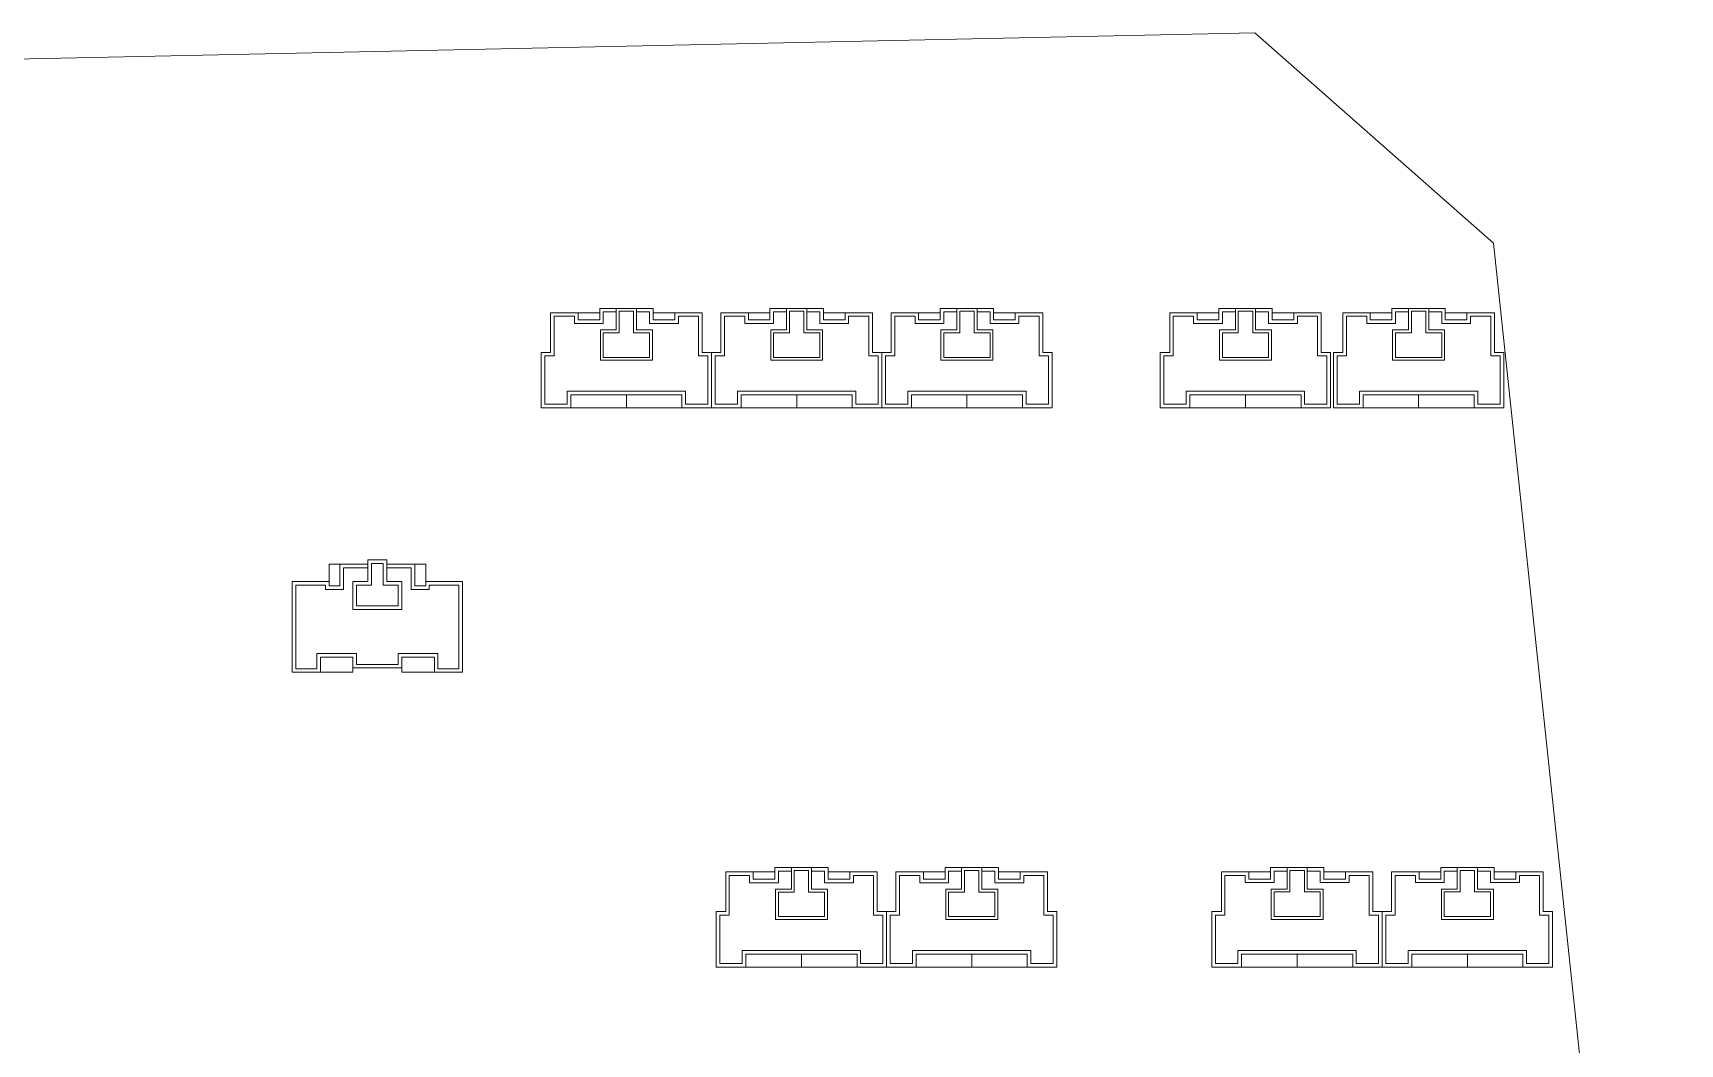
# Model space of a CAD drawing. Extents: x 65861 to 180383, y -19954 to 24543.
# Drawn here: x 123387 to 125670, y -15457 to -14055 of the extents above; entities that cross this region are included whole.
import ezdxf

# ---------------------------------------------------------------- set-up
doc = ezdxf.new("R2010")
doc.units = 0
doc.header["$LTSCALE"] = 1000
doc.header["$MEASUREMENT"] = 0
doc.layers.add('140', color=2, linetype='Continuous', lineweight=5)

msp = doc.modelspace()

# ---------------------------------------------------------------- linework, layer by layer
at = {"layer": '140', "color": 7}
for p, q in [((125080.4, -14055.4), (120892.4, -14143.3)), ((125411.3, -14346.9), (125080.4, -14055.4)), ((125669.7, -16784.7), (125411.3, -14346.9)), ((124104.4, -14443.1), (124142.4, -14443.1)), ((124104.4, -14498.1), (124104.4, -14443.1)), ((124109.4, -14448.1), (124137.4, -14448.1)), ((124109.4, -14503.1), (124109.4, -14448.1)), ((124137.4, -14448.1), (124137.4, -14458.1)), ((124140.4, -14443.1), (124142.4, -14443.1)), ((124142.4, -14443.1), (124172.4, -14443.1)), ((124142.4, -14443.1), (124142.4, -14453.1)), ((124172.4, -14437.1), (124246.4, -14437.1)), ((124172.4, -14453.1), (124172.4, -14437.1)), ((124177.4, -14442.1), (124195.4, -14442.1)), ((124177.4, -14458.1), (124177.4, -14442.1)), ((124195.4, -14437.1), (124195.4, -14467.1)), ((124219.4, -14441.1), (124199.4, -14441.1)), ((124199.4, -14441.1), (124199.4, -14471.1)), ((124219.4, -14471.1), (124219.4, -14441.1)), ((124223.4, -14467.1), (124223.4, -14437.1)), ((124223.4, -14442.1), (124241.4, -14442.1)), ((124241.4, -14442.1), (124241.4, -14458.1)), ((124246.4, -14437.1), (124246.4, -14453.1)), ((124276.4, -14443.1), (124246.4, -14443.1)), ((124276.4, -14443.1), (124314.4, -14443.1)), ((124276.4, -14453.1), (124276.4, -14443.1)), ((124281.4, -14448.1), (124309.4, -14448.1)), ((124281.4, -14458.1), (124281.4, -14448.1)), ((124309.4, -14448.1), (124309.4, -14503.1)), ((124314.4, -14443.1), (124314.4, -14498.1)), ((124340.4, -14443.1), (124378.4, -14443.1)), ((124340.4, -14498.1), (124340.4, -14443.1)), ((124345.4, -14448.1), (124373.4, -14448.1)), ((124345.4, -14503.1), (124345.4, -14448.1)), ((124373.4, -14448.1), (124373.4, -14458.1)), ((124376.4, -14443.1), (124378.4, -14443.1)), ((124378.4, -14443.1), (124408.4, -14443.1)), ((124378.4, -14443.1), (124378.4, -14453.1)), ((124408.4, -14437.1), (124482.4, -14437.1)), ((124408.4, -14453.1), (124408.4, -14437.1)), ((124413.4, -14442.1), (124431.4, -14442.1)), ((124413.4, -14458.1), (124413.4, -14442.1)), ((124431.4, -14437.1), (124431.4, -14467.1)), ((124455.4, -14441.1), (124435.4, -14441.1)), ((124435.4, -14441.1), (124435.4, -14471.1)), ((124455.4, -14471.1), (124455.4, -14441.1)), ((124459.4, -14467.1), (124459.4, -14437.1)), ((124459.4, -14442.1), (124477.4, -14442.1)), ((124477.4, -14442.1), (124477.4, -14458.1)), ((124482.4, -14437.1), (124482.4, -14453.1)), ((124512.4, -14443.1), (124482.4, -14443.1)), ((124512.4, -14443.1), (124550.4, -14443.1)), ((124512.4, -14453.1), (124512.4, -14443.1)), ((124517.4, -14448.1), (124545.4, -14448.1)), ((124517.4, -14458.1), (124517.4, -14448.1)), ((124545.4, -14448.1), (124545.4, -14503.1)), ((124550.4, -14443.1), (124550.4, -14498.1)), ((124576.4, -14443.1), (124614.4, -14443.1)), ((124576.4, -14498.1), (124576.4, -14443.1)), ((124581.4, -14448.1), (124609.4, -14448.1)), ((124581.4, -14503.1), (124581.4, -14448.1)), ((124609.4, -14448.1), (124609.4, -14458.1)), ((124612.4, -14443.1), (124614.4, -14443.1)), ((124614.4, -14443.1), (124644.4, -14443.1)), ((124614.4, -14443.1), (124614.4, -14453.1)), ((124644.4, -14437.1), (124718.4, -14437.1)), ((124644.4, -14453.1), (124644.4, -14437.1)), ((124649.4, -14442.1), (124667.4, -14442.1)), ((124649.4, -14458.1), (124649.4, -14442.1)), ((124667.4, -14437.1), (124667.4, -14467.1)), ((124691.4, -14441.1), (124671.4, -14441.1)), ((124671.4, -14441.1), (124671.4, -14471.1)), ((124691.4, -14471.1), (124691.4, -14441.1)), ((124695.4, -14467.1), (124695.4, -14437.1)), ((124695.4, -14442.1), (124713.4, -14442.1)), ((124713.4, -14442.1), (124713.4, -14458.1)), ((124718.4, -14437.1), (124718.4, -14453.1)), ((124748.4, -14443.1), (124718.4, -14443.1)), ((124748.4, -14443.1), (124786.4, -14443.1)), ((124748.4, -14453.1), (124748.4, -14443.1)), ((124753.4, -14448.1), (124781.4, -14448.1)), ((124753.4, -14458.1), (124753.4, -14448.1)), ((124781.4, -14448.1), (124781.4, -14503.1)), ((124786.4, -14443.1), (124786.4, -14498.1)), ((124962.4, -14443.1), (125000.4, -14443.1)), ((124962.4, -14498.1), (124962.4, -14443.1)), ((124967.4, -14448.1), (124995.4, -14448.1)), ((124967.4, -14503.1), (124967.4, -14448.1)), ((124995.4, -14448.1), (124995.4, -14458.1)), ((124998.4, -14443.1), (125000.4, -14443.1)), ((125000.4, -14443.1), (125030.4, -14443.1)), ((125000.4, -14443.1), (125000.4, -14453.1)), ((125030.4, -14437.1), (125104.4, -14437.1)), ((125030.4, -14453.1), (125030.4, -14437.1)), ((125035.4, -14442.1), (125053.4, -14442.1)), ((125035.4, -14458.1), (125035.4, -14442.1)), ((125053.4, -14437.1), (125053.4, -14467.1)), ((125077.4, -14441.1), (125057.4, -14441.1)), ((125057.4, -14441.1), (125057.4, -14471.1)), ((125077.4, -14471.1), (125077.4, -14441.1)), ((125081.4, -14467.1), (125081.4, -14437.1)), ((125081.4, -14442.1), (125099.4, -14442.1)), ((125099.4, -14442.1), (125099.4, -14458.1)), ((125104.4, -14437.1), (125104.4, -14453.1)), ((125134.4, -14443.1), (125104.4, -14443.1)), ((125134.4, -14443.1), (125172.4, -14443.1)), ((125134.4, -14453.1), (125134.4, -14443.1)), ((125139.4, -14448.1), (125167.4, -14448.1)), ((125139.4, -14458.1), (125139.4, -14448.1)), ((125167.4, -14448.1), (125167.4, -14503.1)), ((125172.4, -14443.1), (125172.4, -14498.1)), ((125202.4, -14443.1), (125240.4, -14443.1)), ((125202.4, -14498.1), (125202.4, -14443.1)), ((125207.4, -14448.1), (125235.4, -14448.1)), ((125207.4, -14503.1), (125207.4, -14448.1)), ((125235.4, -14448.1), (125235.4, -14458.1)), ((125238.4, -14443.1), (125240.4, -14443.1)), ((125240.4, -14443.1), (125270.4, -14443.1)), ((125240.4, -14443.1), (125240.4, -14453.1)), ((125270.4, -14437.1), (125344.4, -14437.1)), ((125270.4, -14453.1), (125270.4, -14437.1)), ((125275.4, -14442.1), (125293.4, -14442.1)), ((125275.4, -14458.1), (125275.4, -14442.1)), ((125293.4, -14437.1), (125293.4, -14467.1)), ((125317.4, -14441.1), (125297.4, -14441.1)), ((125297.4, -14441.1), (125297.4, -14471.1)), ((125317.4, -14471.1), (125317.4, -14441.1)), ((125321.4, -14467.1), (125321.4, -14437.1)), ((125321.4, -14442.1), (125339.4, -14442.1)), ((125339.4, -14442.1), (125339.4, -14458.1)), ((125344.4, -14437.1), (125344.4, -14453.1)), ((125374.4, -14443.1), (125344.4, -14443.1)), ((125374.4, -14443.1), (125412.4, -14443.1)), ((125374.4, -14453.1), (125374.4, -14443.1)), ((125379.4, -14448.1), (125407.4, -14448.1)), ((125379.4, -14458.1), (125379.4, -14448.1)), ((125407.4, -14448.1), (125407.4, -14503.1)), ((125412.4, -14443.1), (125412.4, -14498.1)), ((124137.4, -14458.1), (124177.4, -14458.1)), ((124142.4, -14453.1), (124172.4, -14453.1)), ((124173.4, -14467.1), (124173.4, -14509.1)), ((124195.4, -14467.1), (124173.4, -14467.1)), ((124177.4, -14471.1), (124177.4, -14505.1)), ((124199.4, -14471.1), (124177.4, -14471.1)), ((124241.4, -14471.1), (124219.4, -14471.1)), ((124245.4, -14467.1), (124223.4, -14467.1)), ((124241.4, -14458.1), (124281.4, -14458.1)), ((124241.4, -14505.1), (124241.4, -14471.1)), ((124245.4, -14509.1), (124245.4, -14467.1)), ((124246.4, -14453.1), (124276.4, -14453.1)), ((124373.4, -14458.1), (124413.4, -14458.1)), ((124378.4, -14453.1), (124408.4, -14453.1)), ((124409.4, -14467.1), (124409.4, -14509.1)), ((124431.4, -14467.1), (124409.4, -14467.1)), ((124413.4, -14471.1), (124413.4, -14505.1)), ((124435.4, -14471.1), (124413.4, -14471.1)), ((124477.4, -14471.1), (124455.4, -14471.1)), ((124481.4, -14467.1), (124459.4, -14467.1)), ((124477.4, -14458.1), (124517.4, -14458.1)), ((124477.4, -14505.1), (124477.4, -14471.1)), ((124481.4, -14509.1), (124481.4, -14467.1)), ((124482.4, -14453.1), (124512.4, -14453.1)), ((124609.4, -14458.1), (124649.4, -14458.1)), ((124614.4, -14453.1), (124644.4, -14453.1)), ((124645.4, -14467.1), (124645.4, -14509.1)), ((124667.4, -14467.1), (124645.4, -14467.1)), ((124649.4, -14471.1), (124649.4, -14505.1)), ((124671.4, -14471.1), (124649.4, -14471.1)), ((124713.4, -14471.1), (124691.4, -14471.1)), ((124717.4, -14467.1), (124695.4, -14467.1)), ((124713.4, -14458.1), (124753.4, -14458.1)), ((124713.4, -14505.1), (124713.4, -14471.1)), ((124717.4, -14509.1), (124717.4, -14467.1)), ((124718.4, -14453.1), (124748.4, -14453.1)), ((124995.4, -14458.1), (125035.4, -14458.1)), ((125000.4, -14453.1), (125030.4, -14453.1)), ((125031.4, -14467.1), (125031.4, -14509.1)), ((125053.4, -14467.1), (125031.4, -14467.1)), ((125035.4, -14471.1), (125035.4, -14505.1)), ((125057.4, -14471.1), (125035.4, -14471.1)), ((125099.4, -14471.1), (125077.4, -14471.1)), ((125103.4, -14467.1), (125081.4, -14467.1)), ((125099.4, -14458.1), (125139.4, -14458.1)), ((125099.4, -14505.1), (125099.4, -14471.1)), ((125103.4, -14509.1), (125103.4, -14467.1)), ((125104.4, -14453.1), (125134.4, -14453.1)), ((125235.4, -14458.1), (125275.4, -14458.1)), ((125240.4, -14453.1), (125270.4, -14453.1)), ((125271.4, -14467.1), (125271.4, -14509.1)), ((125293.4, -14467.1), (125271.4, -14467.1)), ((125275.4, -14471.1), (125275.4, -14505.1)), ((125297.4, -14471.1), (125275.4, -14471.1)), ((125339.4, -14471.1), (125317.4, -14471.1)), ((125343.4, -14467.1), (125321.4, -14467.1)), ((125339.4, -14458.1), (125379.4, -14458.1)), ((125339.4, -14505.1), (125339.4, -14471.1)), ((125343.4, -14509.1), (125343.4, -14467.1)), ((125344.4, -14453.1), (125374.4, -14453.1)), ((124091.4, -14498.1), (124104.4, -14498.1)), ((124091.4, -14575.1), (124091.4, -14498.1)), ((124096.4, -14503.1), (124109.4, -14503.1)), ((124096.4, -14570.1), (124096.4, -14503.1)), ((124173.4, -14508.1), (124173.4, -14509.1)), ((124173.4, -14509.1), (124245.4, -14509.1)), ((124177.4, -14505.1), (124241.4, -14505.1)), ((124244.4, -14509.1), (124245.4, -14509.1)), ((124309.4, -14503.1), (124322.4, -14503.1)), ((124314.4, -14498.1), (124327.4, -14498.1)), ((124322.4, -14503.1), (124322.4, -14570.1)), ((124327.4, -14498.1), (124327.4, -14575.1)), ((124327.4, -14498.1), (124340.4, -14498.1)), ((124327.4, -14575.1), (124327.4, -14498.1)), ((124332.4, -14503.1), (124345.4, -14503.1)), ((124332.4, -14570.1), (124332.4, -14503.1)), ((124409.4, -14508.1), (124409.4, -14509.1)), ((124409.4, -14509.1), (124481.4, -14509.1)), ((124413.4, -14505.1), (124477.4, -14505.1)), ((124480.4, -14509.1), (124481.4, -14509.1)), ((124545.4, -14503.1), (124558.4, -14503.1)), ((124550.4, -14498.1), (124563.4, -14498.1)), ((124558.4, -14503.1), (124558.4, -14570.1)), ((124563.4, -14498.1), (124563.4, -14575.1)), ((124563.4, -14498.1), (124576.4, -14498.1)), ((124563.4, -14575.1), (124563.4, -14498.1)), ((124568.4, -14503.1), (124581.4, -14503.1)), ((124568.4, -14570.1), (124568.4, -14503.1)), ((124645.4, -14508.1), (124645.4, -14509.1)), ((124645.4, -14509.1), (124717.4, -14509.1)), ((124649.4, -14505.1), (124713.4, -14505.1)), ((124716.4, -14509.1), (124717.4, -14509.1)), ((124781.4, -14503.1), (124794.4, -14503.1)), ((124786.4, -14498.1), (124799.4, -14498.1)), ((124794.4, -14503.1), (124794.4, -14570.1)), ((124799.4, -14498.1), (124799.4, -14575.1)), ((124949.4, -14498.1), (124962.4, -14498.1)), ((124949.4, -14575.1), (124949.4, -14498.1)), ((124954.4, -14503.1), (124967.4, -14503.1)), ((124954.4, -14570.1), (124954.4, -14503.1)), ((125031.4, -14508.1), (125031.4, -14509.1)), ((125031.4, -14509.1), (125103.4, -14509.1)), ((125035.4, -14505.1), (125099.4, -14505.1)), ((125102.4, -14509.1), (125103.4, -14509.1)), ((125167.4, -14503.1), (125180.4, -14503.1)), ((125172.4, -14498.1), (125185.4, -14498.1)), ((125180.4, -14503.1), (125180.4, -14570.1)), ((125185.4, -14498.1), (125185.4, -14575.1)), ((125189.4, -14498.1), (125202.4, -14498.1)), ((125189.4, -14575.1), (125189.4, -14498.1)), ((125194.4, -14503.1), (125207.4, -14503.1)), ((125194.4, -14570.1), (125194.4, -14503.1)), ((125271.4, -14508.1), (125271.4, -14509.1)), ((125271.4, -14509.1), (125343.4, -14509.1)), ((125275.4, -14505.1), (125339.4, -14505.1)), ((125342.4, -14509.1), (125343.4, -14509.1)), ((125407.4, -14503.1), (125420.4, -14503.1)), ((125412.4, -14498.1), (125425.4, -14498.1)), ((125420.4, -14503.1), (125420.4, -14570.1)), ((125425.4, -14498.1), (125425.4, -14575.1)), ((124127.4, -14552.1), (124127.4, -14570.1)), ((124209.4, -14552.1), (124127.4, -14552.1)), ((124132.4, -14557.1), (124132.4, -14575.1)), ((124209.4, -14557.1), (124132.4, -14557.1)), ((124291.4, -14552.1), (124209.4, -14552.1)), ((124286.4, -14557.1), (124209.4, -14557.1)), ((124209.4, -14557.1), (124209.4, -14575.1)), ((124286.4, -14575.1), (124286.4, -14557.1)), ((124291.4, -14570.1), (124291.4, -14552.1)), ((124363.4, -14552.1), (124363.4, -14570.1)), ((124445.4, -14552.1), (124363.4, -14552.1)), ((124368.4, -14557.1), (124368.4, -14575.1)), ((124445.4, -14557.1), (124368.4, -14557.1)), ((124527.4, -14552.1), (124445.4, -14552.1)), ((124522.4, -14557.1), (124445.4, -14557.1)), ((124445.4, -14557.1), (124445.4, -14575.1)), ((124522.4, -14575.1), (124522.4, -14557.1)), ((124527.4, -14570.1), (124527.4, -14552.1)), ((124599.4, -14552.1), (124599.4, -14570.1)), ((124681.4, -14552.1), (124599.4, -14552.1)), ((124604.4, -14557.1), (124604.4, -14575.1)), ((124681.4, -14557.1), (124604.4, -14557.1)), ((124763.4, -14552.1), (124681.4, -14552.1)), ((124758.4, -14557.1), (124681.4, -14557.1)), ((124681.4, -14557.1), (124681.4, -14575.1)), ((124758.4, -14575.1), (124758.4, -14557.1)), ((124763.4, -14570.1), (124763.4, -14552.1)), ((124985.4, -14552.1), (124985.4, -14570.1)), ((125067.4, -14552.1), (124985.4, -14552.1)), ((124990.4, -14557.1), (124990.4, -14575.1)), ((125067.4, -14557.1), (124990.4, -14557.1)), ((125149.4, -14552.1), (125067.4, -14552.1)), ((125144.4, -14557.1), (125067.4, -14557.1)), ((125067.4, -14557.1), (125067.4, -14575.1)), ((125144.4, -14575.1), (125144.4, -14557.1)), ((125149.4, -14570.1), (125149.4, -14552.1)), ((125225.4, -14552.1), (125225.4, -14570.1)), ((125307.4, -14552.1), (125225.4, -14552.1)), ((125230.4, -14557.1), (125230.4, -14575.1)), ((125307.4, -14557.1), (125230.4, -14557.1)), ((125389.4, -14552.1), (125307.4, -14552.1)), ((125384.4, -14557.1), (125307.4, -14557.1)), ((125307.4, -14557.1), (125307.4, -14575.1)), ((125384.4, -14575.1), (125384.4, -14557.1)), ((125389.4, -14570.1), (125389.4, -14552.1)), ((124132.4, -14575.1), (124091.4, -14575.1)), ((124127.4, -14570.1), (124096.4, -14570.1)), ((124209.4, -14575.1), (124132.4, -14575.1)), ((124209.4, -14575.1), (124286.4, -14575.1)), ((124327.4, -14575.1), (124286.4, -14575.1)), ((124322.4, -14570.1), (124291.4, -14570.1)), ((124368.4, -14575.1), (124327.4, -14575.1)), ((124363.4, -14570.1), (124332.4, -14570.1)), ((124445.4, -14575.1), (124368.4, -14575.1)), ((124445.4, -14575.1), (124522.4, -14575.1)), ((124563.4, -14575.1), (124522.4, -14575.1)), ((124558.4, -14570.1), (124527.4, -14570.1)), ((124604.4, -14575.1), (124563.4, -14575.1)), ((124599.4, -14570.1), (124568.4, -14570.1)), ((124681.4, -14575.1), (124604.4, -14575.1)), ((124681.4, -14575.1), (124758.4, -14575.1)), ((124799.4, -14575.1), (124758.4, -14575.1)), ((124794.4, -14570.1), (124763.4, -14570.1)), ((124990.4, -14575.1), (124949.4, -14575.1)), ((124985.4, -14570.1), (124954.4, -14570.1)), ((125067.4, -14575.1), (124990.4, -14575.1)), ((125067.4, -14575.1), (125144.4, -14575.1)), ((125185.4, -14575.1), (125144.4, -14575.1)), ((125180.4, -14570.1), (125149.4, -14570.1)), ((125230.4, -14575.1), (125189.4, -14575.1)), ((125225.4, -14570.1), (125194.4, -14570.1)), ((125307.4, -14575.1), (125230.4, -14575.1)), ((125307.4, -14575.1), (125384.4, -14575.1)), ((125425.4, -14575.1), (125384.4, -14575.1)), ((125420.4, -14570.1), (125389.4, -14570.1)), ((123797.2, -14791.6), (123812.2, -14791.6)), ((123797.2, -14815.6), (123797.2, -14791.6)), ((123812.2, -14791.6), (123812.2, -14821.6)), ((123851.2, -14791.6), (123812.2, -14791.6)), ((123851.2, -14785.6), (123851.2, -14791.6)), ((123877.2, -14785.6), (123851.2, -14785.6)), ((123851.2, -14791.6), (123851.2, -14815.6)), ((123856.2, -14790.6), (123856.2, -14791.6)), ((123872.2, -14790.6), (123856.2, -14790.6)), ((123856.2, -14791.6), (123856.2, -14820.6)), ((123872.2, -14820.6), (123872.2, -14790.6)), ((123877.2, -14791.6), (123877.2, -14785.6)), ((123877.2, -14815.6), (123877.2, -14785.6)), ((123916.2, -14791.6), (123877.2, -14791.6)), ((123931.2, -14791.6), (123916.2, -14791.6)), ((123916.2, -14821.6), (123916.2, -14791.6)), ((123931.2, -14815.6), (123931.2, -14791.6)), ((123746.2, -14815.6), (123746.2, -14941.6)), ((123779.2, -14815.6), (123746.2, -14815.6)), ((123797.2, -14815.6), (123779.2, -14815.6)), ((123797.2, -14821.6), (123797.2, -14815.6)), ((123817.2, -14796.6), (123817.2, -14826.6)), ((123851.2, -14796.6), (123817.2, -14796.6)), ((123830.2, -14815.6), (123830.2, -14854.6)), ((123851.2, -14815.6), (123830.2, -14815.6)), ((123911.2, -14796.6), (123877.2, -14796.6)), ((123898.2, -14815.6), (123877.2, -14815.6)), ((123898.2, -14854.6), (123898.2, -14815.6)), ((123911.2, -14826.6), (123911.2, -14796.6)), ((123931.2, -14815.6), (123931.2, -14821.6)), ((123949.2, -14815.6), (123931.2, -14815.6)), ((123982.2, -14815.6), (123949.2, -14815.6)), ((123982.2, -14941.6), (123982.2, -14815.6)), ((123751.2, -14820.6), (123751.2, -14936.6)), ((123779.2, -14820.6), (123751.2, -14820.6)), ((123792.2, -14820.6), (123779.2, -14820.6)), ((123792.2, -14826.6), (123792.2, -14820.6)), ((123817.2, -14826.6), (123792.2, -14826.6)), ((123812.2, -14821.6), (123797.2, -14821.6)), ((123835.2, -14820.6), (123835.2, -14849.6)), ((123856.2, -14820.6), (123835.2, -14820.6)), ((123893.2, -14820.6), (123872.2, -14820.6)), ((123893.2, -14849.6), (123893.2, -14820.6)), ((123936.2, -14826.6), (123911.2, -14826.6)), ((123931.2, -14821.6), (123916.2, -14821.6)), ((123936.2, -14820.6), (123936.2, -14826.6)), ((123949.2, -14820.6), (123936.2, -14820.6)), ((123977.2, -14820.6), (123949.2, -14820.6)), ((123977.2, -14936.6), (123977.2, -14820.6)), ((123830.2, -14854.6), (123898.2, -14854.6)), ((123835.2, -14849.6), (123893.2, -14849.6)), ((123780.2, -14915.6), (123835.2, -14915.6)), ((123780.2, -14936.6), (123780.2, -14915.6)), ((123785.2, -14920.6), (123830.2, -14920.6)), ((123785.2, -14941.6), (123785.2, -14920.6)), ((123830.2, -14920.6), (123830.2, -14935.6)), ((123835.2, -14915.6), (123835.2, -14930.6)), ((123893.2, -14915.6), (123948.2, -14915.6)), ((123893.2, -14930.6), (123893.2, -14915.6)), ((123898.2, -14920.6), (123943.2, -14920.6)), ((123898.2, -14935.6), (123898.2, -14920.6)), ((123943.2, -14920.6), (123943.2, -14941.6)), ((123948.2, -14915.6), (123948.2, -14936.6)), ((123746.2, -14941.6), (123785.2, -14941.6)), ((123751.2, -14936.6), (123780.2, -14936.6)), ((123785.2, -14941.6), (123830.2, -14941.6)), ((123830.2, -14941.6), (123830.2, -14935.6)), ((123830.2, -14935.6), (123864.2, -14935.6)), ((123835.2, -14930.6), (123864.2, -14930.6)), ((123864.2, -14930.6), (123893.2, -14930.6)), ((123864.2, -14935.6), (123898.2, -14935.6)), ((123898.2, -14941.6), (123898.2, -14935.6)), ((123943.2, -14941.6), (123898.2, -14941.6)), ((123943.2, -14941.6), (123982.2, -14941.6)), ((123948.2, -14936.6), (123977.2, -14936.6)), ((124347, -15218.3), (124385, -15218.3)), ((124347, -15273.3), (124347, -15218.3)), ((124352, -15223.3), (124380, -15223.3)), ((124352, -15278.3), (124352, -15223.3)), ((124380, -15223.3), (124380, -15233.3)), ((124383, -15218.3), (124385, -15218.3)), ((124385, -15218.3), (124415, -15218.3)), ((124385, -15218.3), (124385, -15228.3)), ((124415, -15212.3), (124489, -15212.3)), ((124415, -15228.3), (124415, -15212.3)), ((124420, -15217.3), (124438, -15217.3)), ((124420, -15233.3), (124420, -15217.3)), ((124438, -15212.3), (124438, -15242.3)), ((124462, -15216.3), (124442, -15216.3)), ((124442, -15216.3), (124442, -15246.3)), ((124462, -15246.3), (124462, -15216.3)), ((124466, -15242.3), (124466, -15212.3)), ((124466, -15217.3), (124484, -15217.3)), ((124484, -15217.3), (124484, -15233.3)), ((124489, -15212.3), (124489, -15228.3)), ((124519, -15218.3), (124489, -15218.3)), ((124519, -15218.3), (124557, -15218.3)), ((124519, -15228.3), (124519, -15218.3)), ((124524, -15223.3), (124552, -15223.3)), ((124524, -15233.3), (124524, -15223.3)), ((124552, -15223.3), (124552, -15278.3)), ((124557, -15218.3), (124557, -15273.3)), ((124583, -15218.3), (124621, -15218.3)), ((124583, -15273.3), (124583, -15218.3)), ((124588, -15223.3), (124616, -15223.3)), ((124588, -15278.3), (124588, -15223.3)), ((124616, -15223.3), (124616, -15233.3)), ((124619, -15218.3), (124621, -15218.3)), ((124621, -15218.3), (124651, -15218.3)), ((124621, -15218.3), (124621, -15228.3)), ((124651, -15212.3), (124725, -15212.3)), ((124651, -15228.3), (124651, -15212.3)), ((124656, -15217.3), (124674, -15217.3)), ((124656, -15233.3), (124656, -15217.3)), ((124674, -15212.3), (124674, -15242.3)), ((124698, -15216.3), (124678, -15216.3)), ((124678, -15216.3), (124678, -15246.3)), ((124698, -15246.3), (124698, -15216.3)), ((124702, -15242.3), (124702, -15212.3)), ((124702, -15217.3), (124720, -15217.3)), ((124720, -15217.3), (124720, -15233.3)), ((124725, -15212.3), (124725, -15228.3)), ((124755, -15218.3), (124725, -15218.3)), ((124755, -15218.3), (124793, -15218.3)), ((124755, -15228.3), (124755, -15218.3)), ((124760, -15223.3), (124788, -15223.3)), ((124760, -15233.3), (124760, -15223.3)), ((124788, -15223.3), (124788, -15278.3)), ((124793, -15218.3), (124793, -15273.3)), ((125034, -15218.1), (125072, -15218.1)), ((125034, -15273.1), (125034, -15218.1)), ((125039, -15223.1), (125067, -15223.1)), ((125039, -15278.1), (125039, -15223.1)), ((125067, -15223.1), (125067, -15233.1)), ((125070, -15218.1), (125072, -15218.1)), ((125072, -15218.1), (125102, -15218.1)), ((125072, -15218.1), (125072, -15228.1)), ((125102, -15212.1), (125176, -15212.1)), ((125102, -15228.1), (125102, -15212.1)), ((125107, -15217.1), (125125, -15217.1)), ((125107, -15233.1), (125107, -15217.1)), ((125125, -15212.1), (125125, -15242.1)), ((125149, -15216.1), (125129, -15216.1)), ((125129, -15216.1), (125129, -15246.1)), ((125149, -15246.1), (125149, -15216.1)), ((125153, -15242.1), (125153, -15212.1)), ((125153, -15217.1), (125171, -15217.1)), ((125171, -15217.1), (125171, -15233.1)), ((125176, -15212.1), (125176, -15228.1)), ((125206, -15218.1), (125176, -15218.1)), ((125206, -15218.1), (125244, -15218.1)), ((125206, -15228.1), (125206, -15218.1)), ((125211, -15223.1), (125239, -15223.1)), ((125211, -15233.1), (125211, -15223.1)), ((125239, -15223.1), (125239, -15278.1)), ((125244, -15218.1), (125244, -15273.1)), ((125270, -15218.1), (125308, -15218.1)), ((125270, -15273.1), (125270, -15218.1)), ((125275, -15223.1), (125303, -15223.1)), ((125275, -15278.1), (125275, -15223.1)), ((125303, -15223.1), (125303, -15233.1)), ((125306, -15218.1), (125308, -15218.1)), ((125308, -15218.1), (125338, -15218.1)), ((125308, -15218.1), (125308, -15228.1)), ((125338, -15212.1), (125412, -15212.1)), ((125338, -15228.1), (125338, -15212.1)), ((125343, -15217.1), (125361, -15217.1)), ((125343, -15233.1), (125343, -15217.1)), ((125361, -15212.1), (125361, -15242.1)), ((125385, -15216.1), (125365, -15216.1)), ((125365, -15216.1), (125365, -15246.1)), ((125385, -15246.1), (125385, -15216.1)), ((125389, -15242.1), (125389, -15212.1)), ((125389, -15217.1), (125407, -15217.1)), ((125407, -15217.1), (125407, -15233.1)), ((125412, -15212.1), (125412, -15228.1)), ((125442, -15218.1), (125412, -15218.1)), ((125442, -15218.1), (125480, -15218.1)), ((125442, -15228.1), (125442, -15218.1)), ((125447, -15223.1), (125475, -15223.1)), ((125447, -15233.1), (125447, -15223.1)), ((125475, -15223.1), (125475, -15278.1)), ((125480, -15218.1), (125480, -15273.1)), ((124380, -15233.3), (124420, -15233.3)), ((124385, -15228.3), (124415, -15228.3)), ((124416, -15242.3), (124416, -15284.3)), ((124438, -15242.3), (124416, -15242.3)), ((124420, -15246.3), (124420, -15280.3)), ((124442, -15246.3), (124420, -15246.3)), ((124484, -15246.3), (124462, -15246.3)), ((124488, -15242.3), (124466, -15242.3)), ((124484, -15233.3), (124524, -15233.3)), ((124484, -15280.3), (124484, -15246.3)), ((124488, -15284.3), (124488, -15242.3)), ((124489, -15228.3), (124519, -15228.3)), ((124616, -15233.3), (124656, -15233.3)), ((124621, -15228.3), (124651, -15228.3)), ((124652, -15242.3), (124652, -15284.3)), ((124674, -15242.3), (124652, -15242.3)), ((124656, -15246.3), (124656, -15280.3)), ((124678, -15246.3), (124656, -15246.3)), ((124720, -15246.3), (124698, -15246.3)), ((124724, -15242.3), (124702, -15242.3)), ((124720, -15233.3), (124760, -15233.3)), ((124720, -15280.3), (124720, -15246.3)), ((124724, -15284.3), (124724, -15242.3)), ((124725, -15228.3), (124755, -15228.3)), ((125067, -15233.1), (125107, -15233.1)), ((125072, -15228.1), (125102, -15228.1)), ((125103, -15242.1), (125103, -15284.1)), ((125125, -15242.1), (125103, -15242.1)), ((125107, -15246.1), (125107, -15280.1)), ((125129, -15246.1), (125107, -15246.1)), ((125171, -15246.1), (125149, -15246.1)), ((125175, -15242.1), (125153, -15242.1)), ((125171, -15233.1), (125211, -15233.1)), ((125171, -15280.1), (125171, -15246.1)), ((125175, -15284.1), (125175, -15242.1)), ((125176, -15228.1), (125206, -15228.1)), ((125303, -15233.1), (125343, -15233.1)), ((125308, -15228.1), (125338, -15228.1)), ((125339, -15242.1), (125339, -15284.1)), ((125361, -15242.1), (125339, -15242.1)), ((125343, -15246.1), (125343, -15280.1)), ((125365, -15246.1), (125343, -15246.1)), ((125407, -15246.1), (125385, -15246.1)), ((125411, -15242.1), (125389, -15242.1)), ((125407, -15233.1), (125447, -15233.1)), ((125407, -15280.1), (125407, -15246.1)), ((125411, -15284.1), (125411, -15242.1)), ((125412, -15228.1), (125442, -15228.1)), ((124334, -15273.3), (124347, -15273.3)), ((124334, -15350.3), (124334, -15273.3)), ((124339, -15278.3), (124352, -15278.3)), ((124339, -15345.3), (124339, -15278.3)), ((124416, -15283.3), (124416, -15284.3)), ((124416, -15284.3), (124488, -15284.3)), ((124420, -15280.3), (124484, -15280.3)), ((124487, -15284.3), (124488, -15284.3)), ((124552, -15278.3), (124565, -15278.3)), ((124557, -15273.3), (124570, -15273.3)), ((124565, -15278.3), (124565, -15345.3)), ((124570, -15273.3), (124570, -15350.3)), ((124570, -15273.3), (124583, -15273.3)), ((124570, -15350.3), (124570, -15273.3)), ((124575, -15278.3), (124588, -15278.3)), ((124575, -15345.3), (124575, -15278.3)), ((124652, -15283.3), (124652, -15284.3)), ((124652, -15284.3), (124724, -15284.3)), ((124656, -15280.3), (124720, -15280.3)), ((124723, -15284.3), (124724, -15284.3)), ((124788, -15278.3), (124801, -15278.3)), ((124793, -15273.3), (124806, -15273.3)), ((124801, -15278.3), (124801, -15345.3)), ((124806, -15273.3), (124806, -15350.3)), ((125021, -15273.1), (125034, -15273.1)), ((125021, -15350.1), (125021, -15273.1)), ((125026, -15278.1), (125039, -15278.1)), ((125026, -15345.1), (125026, -15278.1)), ((125103, -15283.1), (125103, -15284.1)), ((125103, -15284.1), (125175, -15284.1)), ((125107, -15280.1), (125171, -15280.1)), ((125174, -15284.1), (125175, -15284.1)), ((125239, -15278.1), (125252, -15278.1)), ((125244, -15273.1), (125257, -15273.1)), ((125252, -15278.1), (125252, -15345.1)), ((125257, -15273.1), (125257, -15350.1)), ((125257, -15273.1), (125270, -15273.1)), ((125257, -15350.1), (125257, -15273.1)), ((125262, -15278.1), (125275, -15278.1)), ((125262, -15345.1), (125262, -15278.1)), ((125339, -15283.1), (125339, -15284.1)), ((125339, -15284.1), (125411, -15284.1)), ((125343, -15280.1), (125407, -15280.1)), ((125410, -15284.1), (125411, -15284.1)), ((125475, -15278.1), (125488, -15278.1)), ((125480, -15273.1), (125493, -15273.1)), ((125488, -15278.1), (125488, -15345.1)), ((125493, -15273.1), (125493, -15350.1)), ((124370, -15327.3), (124370, -15345.3)), ((124452, -15327.3), (124370, -15327.3)), ((124375, -15332.3), (124375, -15350.3)), ((124452, -15332.3), (124375, -15332.3)), ((124534, -15327.3), (124452, -15327.3)), ((124529, -15332.3), (124452, -15332.3)), ((124452, -15332.3), (124452, -15350.3)), ((124529, -15350.3), (124529, -15332.3)), ((124534, -15345.3), (124534, -15327.3)), ((124606, -15327.3), (124606, -15345.3)), ((124688, -15327.3), (124606, -15327.3)), ((124611, -15332.3), (124611, -15350.3)), ((124688, -15332.3), (124611, -15332.3)), ((124770, -15327.3), (124688, -15327.3)), ((124765, -15332.3), (124688, -15332.3)), ((124688, -15332.3), (124688, -15350.3)), ((124765, -15350.3), (124765, -15332.3)), ((124770, -15345.3), (124770, -15327.3)), ((125057, -15327.1), (125057, -15345.1)), ((125139, -15327.1), (125057, -15327.1)), ((125062, -15332.1), (125062, -15350.1)), ((125139, -15332.1), (125062, -15332.1)), ((125221, -15327.1), (125139, -15327.1)), ((125216, -15332.1), (125139, -15332.1)), ((125139, -15332.1), (125139, -15350.1)), ((125216, -15350.1), (125216, -15332.1)), ((125221, -15345.1), (125221, -15327.1)), ((125293, -15327.1), (125293, -15345.1)), ((125375, -15327.1), (125293, -15327.1)), ((125298, -15332.1), (125298, -15350.1)), ((125375, -15332.1), (125298, -15332.1)), ((125457, -15327.1), (125375, -15327.1)), ((125452, -15332.1), (125375, -15332.1)), ((125375, -15332.1), (125375, -15350.1)), ((125452, -15350.1), (125452, -15332.1)), ((125457, -15345.1), (125457, -15327.1)), ((124375, -15350.3), (124334, -15350.3)), ((124370, -15345.3), (124339, -15345.3)), ((124452, -15350.3), (124375, -15350.3)), ((124452, -15350.3), (124529, -15350.3)), ((124570, -15350.3), (124529, -15350.3)), ((124565, -15345.3), (124534, -15345.3)), ((124611, -15350.3), (124570, -15350.3)), ((124606, -15345.3), (124575, -15345.3)), ((124688, -15350.3), (124611, -15350.3)), ((124688, -15350.3), (124765, -15350.3)), ((124806, -15350.3), (124765, -15350.3)), ((124801, -15345.3), (124770, -15345.3)), ((125062, -15350.1), (125021, -15350.1)), ((125057, -15345.1), (125026, -15345.1)), ((125139, -15350.1), (125062, -15350.1)), ((125139, -15350.1), (125216, -15350.1)), ((125257, -15350.1), (125216, -15350.1)), ((125252, -15345.1), (125221, -15345.1)), ((125298, -15350.1), (125257, -15350.1)), ((125293, -15345.1), (125262, -15345.1)), ((125375, -15350.1), (125298, -15350.1)), ((125375, -15350.1), (125452, -15350.1)), ((125493, -15350.1), (125452, -15350.1)), ((125488, -15345.1), (125457, -15345.1))]:
    msp.add_line(p, q, dxfattribs=at)

doc.saveas('drawing.dxf')
